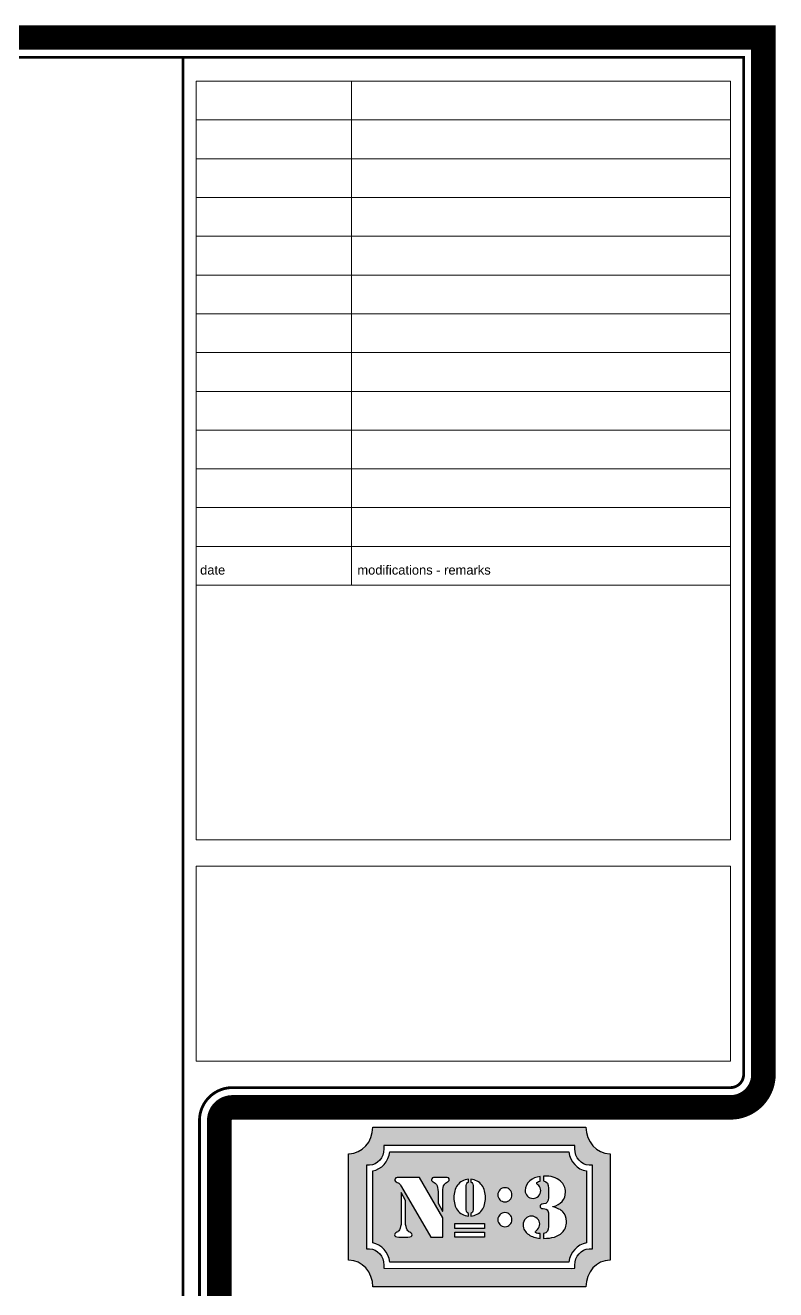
# Model space of a CAD drawing. Header units: millimetres. Extents: x 54215 to 67697, y 23496 to 56611.
# Drawn here: x 58236.3 to 58464.6, y 29639.8 to 30024.7 of the extents above; entities that cross this region are included whole.
import ezdxf

# ---------------------------------------------------------------- set-up
doc = ezdxf.new("R2010")
doc.units = ezdxf.units.MM
doc.layers.add('no3_lejand', color=255, linetype='Continuous', lineweight=13)
doc.styles.add('AT-ARIAL', font='arial.ttf')

msp = doc.modelspace()

# ---------------------------------------------------------------- hatches: boundary and pattern name
at = {"true_color": 0xe74a37}
h = msp.add_hatch(color=13, dxfattribs=at)
h.dxf.hatch_style = 1
edge = h.paths.add_edge_path()
edge.add_spline(control_points=[(58414.091, 29681.224), (58410.089, 29681.237), (58406.846, 29684.86), (58406.846, 29689.327), (58406.845, 29689.326), (58406.844, 29689.326), (58406.843, 29689.326), (58406.843, 29689.326), (58406.843, 29689.327), (58406.843, 29689.327), (58406.843, 29689.327), (58341.988, 29689.327), (58341.988, 29689.327), (58341.988, 29689.327), (58341.988, 29689.28), (58341.988, 29689.28), (58341.965, 29684.834), (58338.734, 29681.237), (58334.745, 29681.224), (58334.745, 29681.224), (58334.634, 29681.224), (58334.634, 29681.224), (58334.634, 29681.224), (58334.634, 29648.814), (58334.634, 29648.814), (58334.634, 29648.814), (58334.724, 29648.814), (58334.724, 29648.814), (58334.724, 29648.814), (58334.724, 29648.814), (58334.724, 29648.814), (58338.737, 29648.814), (58341.989, 29645.184), (58341.989, 29640.708), (58341.989, 29640.708), (58341.991, 29640.708), (58341.991, 29640.708), (58341.991, 29640.708), (58341.991, 29640.695), (58341.991, 29640.695), (58341.991, 29640.695), (58406.845, 29640.695), (58406.845, 29640.695), (58406.845, 29640.695), (58406.845, 29640.708), (58406.845, 29640.708), (58406.845, 29640.708), (58406.848, 29640.708), (58406.848, 29640.708), (58406.848, 29645.184), (58410.1, 29648.814), (58414.113, 29648.814), (58414.113, 29648.814), (58414.113, 29648.814), (58414.113, 29648.814), (58414.113, 29648.814), (58414.197, 29648.814), (58414.197, 29648.814), (58414.197, 29648.814), (58414.197, 29681.224), (58414.197, 29681.224), (58414.197, 29681.224), (58414.091, 29681.224), (58414.091, 29681.224)], knot_values=[0, 0, 0, 0, 1, 1, 1, 2, 2, 2, 3, 3, 3, 4, 4, 4, 5, 5, 5, 6, 6, 6, 7, 7, 7, 8, 8, 8, 9, 9, 9, 10, 10, 10, 11, 11, 11, 12, 12, 12, 13, 13, 13, 14, 14, 14, 15, 15, 15, 16, 16, 16, 17, 17, 17, 18, 18, 18, 19, 19, 19, 20, 20, 20, 21, 21, 21, 21], degree=3, periodic=0)
edge = h.paths.add_edge_path(flags=16)
edge.add_spline(control_points=[(58408.822, 29652.255), (58408.822, 29652.255), (58407.825, 29652.255), (58407.825, 29652.255), (58405.418, 29652.255), (58403.46, 29650.02), (58403.46, 29647.275), (58403.46, 29647.275), (58403.458, 29646.339), (58403.458, 29646.339), (58403.458, 29646.339), (58402.522, 29646.329), (58402.522, 29646.329), (58402.522, 29646.329), (58345.376, 29646.34), (58345.376, 29646.34), (58345.376, 29646.34), (58345.376, 29647.275), (58345.376, 29647.275), (58345.376, 29650.021), (58343.417, 29652.255), (58341.009, 29652.255), (58341.009, 29652.255), (58340.074, 29652.255), (58340.074, 29652.255), (58340.074, 29652.255), (58340.074, 29677.772), (58340.074, 29677.772), (58340.074, 29677.772), (58341.023, 29677.779), (58341.023, 29677.779), (58343.408, 29677.786), (58345.361, 29680.006), (58345.375, 29682.727), (58345.375, 29682.727), (58345.375, 29683.692), (58345.375, 29683.692), (58345.375, 29683.692), (58387.949, 29683.692), (58387.949, 29683.692), (58396.209, 29683.692), (58403.46, 29683.695), (58403.46, 29683.695), (58403.46, 29683.695), (58403.46, 29682.757), (58403.46, 29682.757), (58403.46, 29682.757), (58403.458, 29682.757), (58403.458, 29682.757), (58403.458, 29680.019), (58405.412, 29677.786), (58407.812, 29677.779), (58407.812, 29677.779), (58408.822, 29677.779), (58408.822, 29677.779), (58408.822, 29677.779), (58408.822, 29652.255), (58408.822, 29652.255)], knot_values=[0, 0, 0, 0, 1, 1, 1, 2, 2, 2, 3, 3, 3, 4, 4, 4, 5, 5, 5, 6, 6, 6, 7, 7, 7, 8, 8, 8, 9, 9, 9, 10, 10, 10, 11, 11, 11, 12, 12, 12, 13, 13, 13, 14, 14, 14, 15, 15, 15, 16, 16, 16, 17, 17, 17, 18, 18, 18, 19, 19, 19, 19], degree=3, periodic=0)
h = msp.add_hatch(color=13, dxfattribs=at)
h.dxf.hatch_style = 1
edge = h.paths.add_edge_path()
edge.add_spline(control_points=[(58406.952, 29665.017), (58406.952, 29670.496), (58406.952, 29675.976), (58406.952, 29675.976), (58404.204, 29676.402), (58402.024, 29678.804), (58401.646, 29681.822)], knot_values=[8, 8, 8, 8, 8.5, 8.5, 8.5, 9.5, 9.5, 9.5, 9.5], degree=3, periodic=0)
edge.add_spline(control_points=[(58401.646, 29681.822), (58401.646, 29681.822), (58347.187, 29681.822), (58347.187, 29681.822), (58346.81, 29678.832), (58344.664, 29676.447), (58341.96, 29675.988)], knot_values=[6, 6, 6, 6, 7, 7, 7, 8, 8, 8, 8], degree=3, periodic=0)
edge.add_spline(control_points=[(58341.96, 29675.988), (58341.96, 29675.988), (58341.945, 29654.048), (58341.945, 29654.048), (58344.664, 29653.597), (58346.814, 29651.209), (58347.188, 29648.21)], knot_values=[4, 4, 4, 4, 5, 5, 5, 6, 6, 6, 6], degree=3, periodic=0)
edge.add_spline(control_points=[(58347.188, 29648.21), (58347.188, 29648.21), (58401.588, 29648.2), (58401.588, 29648.2), (58401.588, 29648.2), (58401.588, 29648.2), (58401.588, 29648.2)], knot_values=[2.99999, 2.99999, 2.99999, 2.99999, 3.99999, 3.99999, 3.99999, 4, 4, 4, 4], degree=3, periodic=0)
edge.add_spline(control_points=[(58401.588, 29648.2), (58401.588, 29648.2), (58401.588, 29648.21), (58401.588, 29648.21), (58401.588, 29648.21), (58401.588, 29648.21), (58401.588, 29648.21)], knot_values=[1.99999, 1.99999, 1.99999, 1.99999, 2.99998, 2.99998, 2.99998, 2.99999, 2.99999, 2.99999, 2.99999], degree=3, periodic=0)
edge.add_spline(control_points=[(58401.588, 29648.21), (58401.588, 29648.21), (58401.647, 29648.21), (58401.647, 29648.21)], knot_values=[1.00001, 1.00001, 1.00001, 1.00001, 1.99999, 1.99999, 1.99999, 1.99999], degree=3, periodic=0)
edge.add_spline(control_points=[(58401.647, 29648.21), (58402.025, 29651.232), (58404.204, 29653.633), (58406.952, 29654.058)], knot_values=[0, 0, 0, 0, 1, 1, 1, 1], degree=3, periodic=0)
edge.add_spline(control_points=[(58406.952, 29654.058), (58406.952, 29654.058), (58406.952, 29659.537), (58406.952, 29665.017)], knot_values=[9.5, 9.5, 9.5, 9.5, 10, 10, 10, 10], degree=3, periodic=0)
edge = h.paths.add_edge_path(flags=16)
edge.add_spline(control_points=[(58380.653, 29670.225), (58381.064, 29670.651), (58381.574, 29670.862), (58382.183, 29670.862), (58382.793, 29670.862), (58383.302, 29670.651), (58383.714, 29670.225)], knot_values=[5, 5, 5, 5, 6, 6, 6, 7, 7, 7, 7], degree=3, periodic=0)
edge.add_spline(control_points=[(58383.714, 29670.225), (58384.125, 29669.802), (58384.331, 29669.299), (58384.331, 29668.714)], knot_values=[7, 7, 7, 7, 8, 8, 8, 8], degree=3, periodic=0)
edge.add_spline(control_points=[(58384.331, 29668.714), (58384.331, 29668.131), (58384.125, 29667.628), (58383.714, 29667.204)], knot_values=[0, 0, 0, 0, 1, 1, 1, 1], degree=3, periodic=0)
edge.add_spline(control_points=[(58383.714, 29667.204), (58383.302, 29666.78), (58382.793, 29666.568), (58382.183, 29666.568), (58381.574, 29666.568), (58381.064, 29666.78), (58380.653, 29667.204), (58380.242, 29667.628), (58380.035, 29668.131), (58380.035, 29668.714)], knot_values=[1, 1, 1, 1, 2, 2, 2, 3, 3, 3, 4, 4, 4, 4], degree=3, periodic=0)
edge.add_spline(control_points=[(58380.035, 29668.714), (58380.035, 29669.299), (58380.242, 29669.802), (58380.653, 29670.225)], knot_values=[4, 4, 4, 4, 5, 5, 5, 5], degree=3, periodic=0)
edge = h.paths.add_edge_path(flags=16)
edge.add_spline(control_points=[(58371.778, 29673.425), (58373.237, 29673.292), (58374.365, 29672.681), (58375.161, 29671.596)], knot_values=[5, 5, 5, 5, 6, 6, 6, 6], degree=3, periodic=0)
edge.add_spline(control_points=[(58375.161, 29671.596), (58375.892, 29670.599), (58376.257, 29669.341), (58376.257, 29667.824)], knot_values=[6, 6, 6, 6, 7, 7, 7, 7], degree=3, periodic=0)
edge.add_spline(control_points=[(58376.257, 29667.824), (58376.257, 29666.307), (58375.892, 29665.048), (58375.161, 29664.05)], knot_values=[7, 7, 7, 7, 8, 8, 8, 8], degree=3, periodic=0)
edge.add_spline(control_points=[(58375.161, 29664.05), (58374.365, 29662.965), (58373.237, 29662.356), (58371.778, 29662.221)], knot_values=[8, 8, 8, 8, 9, 9, 9, 9], degree=3, periodic=0)
edge.add_spline(control_points=[(58371.778, 29662.221), (58371.778, 29662.221), (58371.778, 29663.057), (58371.778, 29663.057)], knot_values=[0, 0, 0, 0, 1, 1, 1, 1], degree=3, periodic=0)
edge.add_spline(control_points=[(58371.778, 29663.057), (58372.268, 29663.23), (58372.512, 29663.574), (58372.512, 29664.093), (58372.512, 29664.093), (58372.512, 29671.553), (58372.512, 29671.553)], knot_values=[1, 1, 1, 1, 2, 2, 2, 3, 3, 3, 3], degree=3, periodic=0)
edge.add_spline(control_points=[(58372.512, 29671.553), (58372.512, 29672.072), (58372.268, 29672.418), (58371.778, 29672.591), (58371.778, 29672.591), (58371.778, 29673.425), (58371.778, 29673.425)], knot_values=[3, 3, 3, 3, 4, 4, 4, 5, 5, 5, 5], degree=3, periodic=0)
edge = h.paths.add_edge_path(flags=16)
edge.add_spline(control_points=[(58371.13, 29673.425), (58371.13, 29673.425), (58371.13, 29672.591), (58371.13, 29672.591)], knot_values=[0, 0, 0, 0, 1, 1, 1, 1], degree=3, periodic=0)
edge.add_spline(control_points=[(58371.13, 29672.591), (58370.64, 29672.418), (58370.395, 29672.072), (58370.395, 29671.553), (58370.395, 29671.553), (58370.395, 29664.093), (58370.395, 29664.093)], knot_values=[1, 1, 1, 1, 2, 2, 2, 3, 3, 3, 3], degree=3, periodic=0)
edge.add_spline(control_points=[(58370.395, 29664.093), (58370.395, 29663.574), (58370.64, 29663.23), (58371.13, 29663.057), (58371.13, 29663.057), (58371.13, 29662.221), (58371.13, 29662.221)], knot_values=[3, 3, 3, 3, 4, 4, 4, 5, 5, 5, 5], degree=3, periodic=0)
edge.add_spline(control_points=[(58371.13, 29662.221), (58369.669, 29662.356), (58368.542, 29662.965), (58367.745, 29664.05)], knot_values=[5, 5, 5, 5, 6, 6, 6, 6], degree=3, periodic=0)
edge.add_spline(control_points=[(58367.745, 29664.05), (58367.015, 29665.048), (58366.65, 29666.307), (58366.65, 29667.824)], knot_values=[6, 6, 6, 6, 7, 7, 7, 7], degree=3, periodic=0)
edge.add_spline(control_points=[(58366.65, 29667.824), (58366.65, 29669.341), (58367.015, 29670.599), (58367.745, 29671.596)], knot_values=[7, 7, 7, 7, 8, 8, 8, 8], degree=3, periodic=0)
edge.add_spline(control_points=[(58367.745, 29671.596), (58368.542, 29672.681), (58369.669, 29673.292), (58371.13, 29673.425)], knot_values=[8, 8, 8, 8, 9, 9, 9, 9], degree=3, periodic=0)
edge = h.paths.add_edge_path(flags=16)
edge.add_spline(control_points=[(58388.338, 29670.037), (58388.338, 29671.206), (58388.818, 29672.186), (58389.774, 29672.981)], knot_values=[8, 8, 8, 8, 9, 9, 9, 9], degree=3, periodic=0)
edge.add_spline(control_points=[(58389.774, 29672.981), (58390.618, 29673.679), (58391.647, 29674.126), (58392.864, 29674.319)], knot_values=[9, 9, 9, 9, 10, 10, 10, 10], degree=3, periodic=0)
edge.add_spline(control_points=[(58392.864, 29674.319), (58392.864, 29674.319), (58392.864, 29672.884), (58392.864, 29672.884)], knot_values=[0, 0, 0, 0, 1, 1, 1, 1], degree=3, periodic=0)
edge.add_spline(control_points=[(58392.864, 29672.884), (58392.183, 29672.753), (58391.843, 29672.519), (58391.843, 29672.178)], knot_values=[1, 1, 1, 1, 2, 2, 2, 2], degree=3, periodic=0)
edge.add_spline(control_points=[(58391.843, 29672.178), (58391.843, 29672.098), (58392.045, 29671.87), (58392.451, 29671.497)], knot_values=[2, 2, 2, 2, 3, 3, 3, 3], degree=3, periodic=0)
edge.add_spline(control_points=[(58392.451, 29671.497), (58392.873, 29671.124), (58393.084, 29670.621), (58393.084, 29669.988)], knot_values=[3, 3, 3, 3, 4, 4, 4, 4], degree=3, periodic=0)
edge.add_spline(control_points=[(58393.084, 29669.988), (58393.084, 29669.355), (58392.848, 29668.796), (58392.378, 29668.309)], knot_values=[4, 4, 4, 4, 5, 5, 5, 5], degree=3, periodic=0)
edge.add_spline(control_points=[(58392.378, 29668.309), (58391.925, 29667.839), (58391.381, 29667.603), (58390.747, 29667.603)], knot_values=[5, 5, 5, 5, 6, 6, 6, 6], degree=3, periodic=0)
edge.add_spline(control_points=[(58390.747, 29667.603), (58390.049, 29667.603), (58389.474, 29667.831), (58389.021, 29668.284)], knot_values=[6, 6, 6, 6, 7, 7, 7, 7], degree=3, periodic=0)
edge.add_spline(control_points=[(58389.021, 29668.284), (58388.566, 29668.755), (58388.338, 29669.339), (58388.338, 29670.037)], knot_values=[7, 7, 7, 7, 8, 8, 8, 8], degree=3, periodic=0)
edge = h.paths.add_edge_path(flags=16)
edge.add_spline(control_points=[(58380.653, 29662.657), (58381.064, 29663.082), (58381.574, 29663.293), (58382.183, 29663.293), (58382.793, 29663.293), (58383.302, 29663.082), (58383.714, 29662.657)], knot_values=[5, 5, 5, 5, 6, 6, 6, 7, 7, 7, 7], degree=3, periodic=0)
edge.add_spline(control_points=[(58383.714, 29662.657), (58384.125, 29662.234), (58384.331, 29661.73), (58384.331, 29661.147)], knot_values=[7, 7, 7, 7, 8, 8, 8, 8], degree=3, periodic=0)
edge.add_spline(control_points=[(58384.331, 29661.147), (58384.331, 29660.564), (58384.125, 29660.06), (58383.714, 29659.636)], knot_values=[0, 0, 0, 0, 1, 1, 1, 1], degree=3, periodic=0)
edge.add_spline(control_points=[(58383.714, 29659.636), (58383.302, 29659.213), (58382.793, 29659.001), (58382.183, 29659.001), (58381.574, 29659.001), (58381.064, 29659.213), (58380.653, 29659.636)], knot_values=[1, 1, 1, 1, 2, 2, 2, 3, 3, 3, 3], degree=3, periodic=0)
edge.add_spline(control_points=[(58380.653, 29659.636), (58380.242, 29660.06), (58380.035, 29660.564), (58380.035, 29661.147)], knot_values=[3, 3, 3, 3, 4, 4, 4, 4], degree=3, periodic=0)
edge.add_spline(control_points=[(58380.035, 29661.147), (58380.035, 29661.73), (58380.242, 29662.234), (58380.653, 29662.657)], knot_values=[4, 4, 4, 4, 5, 5, 5, 5], degree=3, periodic=0)
edge = h.paths.add_edge_path(flags=16)
edge.add_spline(control_points=[(58393.96, 29674.393), (58396.15, 29674.49), (58397.869, 29673.972), (58399.118, 29672.836)], knot_values=[16, 16, 16, 16, 17, 17, 17, 17], degree=3, periodic=0)
edge.add_spline(control_points=[(58399.118, 29672.836), (58400.124, 29671.91), (58400.627, 29670.823), (58400.627, 29669.574)], knot_values=[17, 17, 17, 17, 18, 18, 18, 18], degree=3, periodic=0)
edge.add_spline(control_points=[(58400.627, 29669.574), (58400.627, 29668.423), (58400.272, 29667.45), (58399.557, 29666.654)], knot_values=[18, 18, 18, 18, 19, 19, 19, 19], degree=3, periodic=0)
edge.add_spline(control_points=[(58399.557, 29666.654), (58398.89, 29665.924), (58397.975, 29665.413), (58396.807, 29665.121)], knot_values=[19, 19, 19, 19, 20, 20, 20, 20], degree=3, periodic=0)
edge.add_spline(control_points=[(58396.807, 29665.121), (58396.807, 29665.121), (58396.807, 29665.073), (58396.807, 29665.073)], knot_values=[0.00001, 0.00001, 0.00001, 0.00001, 1, 1, 1, 1], degree=3, periodic=0)
edge.add_spline(control_points=[(58396.807, 29665.073), (58398.201, 29664.683), (58399.215, 29664.165), (58399.848, 29663.516)], knot_values=[1, 1, 1, 1, 2, 2, 2, 2], degree=3, periodic=0)
edge.add_spline(control_points=[(58399.848, 29663.516), (58400.562, 29662.801), (58400.92, 29661.836), (58400.92, 29660.619)], knot_values=[2, 2, 2, 2, 3, 3, 3, 3], degree=3, periodic=0)
edge.add_spline(control_points=[(58400.92, 29660.619), (58400.92, 29659.225), (58400.457, 29658.072), (58399.532, 29657.165)], knot_values=[3, 3, 3, 3, 4, 4, 4, 4], degree=3, periodic=0)
edge.add_spline(control_points=[(58399.532, 29657.165), (58398.316, 29655.98), (58396.457, 29655.412), (58393.96, 29655.462), (58393.96, 29655.462), (58393.96, 29656.897), (58393.96, 29656.897)], knot_values=[4, 4, 4, 4, 5, 5, 5, 6, 6, 6, 6], degree=3, periodic=0)
edge.add_spline(control_points=[(58393.96, 29656.897), (58394.966, 29657.141), (58395.469, 29657.872), (58395.469, 29659.086), (58395.469, 29659.086), (58395.469, 29662.348), (58395.469, 29662.348)], knot_values=[6, 6, 6, 6, 7, 7, 7, 8, 8, 8, 8], degree=3, periodic=0)
edge.add_spline(control_points=[(58395.469, 29662.348), (58395.469, 29663.012), (58395.379, 29663.507), (58395.2, 29663.831)], knot_values=[8, 8, 8, 8, 9, 9, 9, 9], degree=3, periodic=0)
edge.add_spline(control_points=[(58395.2, 29663.831), (58394.974, 29664.254), (58394.528, 29664.48), (58393.864, 29664.514)], knot_values=[9, 9, 9, 9, 10, 10, 10, 10], degree=3, periodic=0)
edge.add_spline(control_points=[(58393.864, 29664.514), (58393.213, 29664.546), (58392.889, 29664.772), (58392.889, 29665.194)], knot_values=[10, 10, 10, 10, 11, 11, 11, 11], degree=3, periodic=0)
edge.add_spline(control_points=[(58392.889, 29665.194), (58392.889, 29665.616), (58393.222, 29665.86), (58393.887, 29665.924)], knot_values=[11, 11, 11, 11, 12, 12, 12, 12], degree=3, periodic=0)
edge.add_spline(control_points=[(58393.887, 29665.924), (58394.941, 29666.022), (58395.469, 29666.679), (58395.469, 29667.895), (58395.469, 29667.895), (58395.469, 29670.719), (58395.469, 29670.719)], knot_values=[12, 12, 12, 12, 13, 13, 13, 14, 14, 14, 14], degree=3, periodic=0)
edge.add_spline(control_points=[(58395.469, 29670.719), (58395.469, 29671.984), (58394.966, 29672.73), (58393.96, 29672.956), (58393.96, 29672.956), (58393.96, 29674.393), (58393.96, 29674.393)], knot_values=[14, 14, 14, 14, 15, 15, 15, 16, 16, 16, 16], degree=3, periodic=0)
edge = h.paths.add_edge_path(flags=16)
edge.add_spline(control_points=[(58365.241, 29673.297), (58365.241, 29673.038), (58365.07, 29672.811), (58364.729, 29672.616)], knot_values=[7, 7, 7, 7, 8, 8, 8, 8], degree=3, periodic=0)
edge.add_spline(control_points=[(58364.729, 29672.616), (58364.259, 29672.372), (58363.934, 29672.122), (58363.755, 29671.862)], knot_values=[8, 8, 8, 8, 9, 9, 9, 9], degree=3, periodic=0)
edge.add_spline(control_points=[(58363.755, 29671.862), (58363.415, 29671.375), (58363.244, 29670.63), (58363.244, 29669.623), (58363.244, 29669.623), (58363.244, 29668.791), (58363.244, 29667.751)], knot_values=[9, 9, 9, 9, 10, 10, 10, 10.3750225, 10.3750225, 10.3750225, 10.3750225], degree=3, periodic=0)
edge.add_spline(control_points=[(58363.244, 29667.751), (58363.244, 29666.712), (58363.244, 29665.465), (58363.244, 29664.633)], knot_values=[10.3750225, 10.3750225, 10.3750225, 10.3750225, 10.750015, 10.750015, 10.750015, 10.750015], degree=3, periodic=0)
edge.add_spline(control_points=[(58363.244, 29664.633), (58363.244, 29664.425), (58363.244, 29664.243), (58363.244, 29664.097)], knot_values=[10.750015, 10.750015, 10.750015, 10.750015, 10.8437631, 10.8437631, 10.8437631, 10.8437631], degree=3, periodic=0)
edge.add_spline(control_points=[(58363.244, 29664.097), (58363.244, 29663.951), (58363.244, 29663.841), (58363.244, 29663.776)], knot_values=[10.8437631, 10.8437631, 10.8437631, 10.8437631, 10.9375113, 10.9375113, 10.9375113, 10.9375113], degree=3, periodic=0)
edge.add_spline(control_points=[(58363.244, 29663.776), (58363.244, 29663.759), (58363.244, 29663.746), (58363.244, 29663.736)], knot_values=[10.9375113, 10.9375113, 10.9375113, 10.9375113, 10.9609483, 10.9609483, 10.9609483, 10.9609483], degree=3, periodic=0)
edge.add_spline(control_points=[(58363.244, 29663.736), (58363.244, 29663.725), (58363.244, 29663.718), (58363.244, 29663.714)], knot_values=[10.9609483, 10.9609483, 10.9609483, 10.9609483, 10.9843853, 10.9843853, 10.9843853, 10.9843853], degree=3, periodic=0)
edge.add_spline(control_points=[(58363.244, 29663.714), (58363.244, 29663.713), (58363.244, 29663.712), (58363.244, 29663.711)], knot_values=[10.9843853, 10.9843853, 10.9843853, 10.9843853, 10.9902446, 10.9902446, 10.9902446, 10.9902446], degree=3, periodic=0)
edge.add_spline(control_points=[(58363.244, 29663.711), (58363.244, 29663.71), (58363.244, 29663.71), (58363.244, 29663.71)], knot_values=[10.9902446, 10.9902446, 10.9902446, 10.9902446, 10.9961038, 10.9961038, 10.9961038, 10.9961038], degree=3, periodic=0)
edge.add_spline(control_points=[(58363.244, 29663.71), (58363.244, 29663.709), (58363.244, 29663.709), (58363.244, 29663.709)], knot_values=[10.9961038, 10.9961038, 10.9961038, 10.9961038, 10.9975686, 10.9975686, 10.9975686, 10.9975686], degree=3, periodic=0)
edge.add_spline(control_points=[(58363.244, 29663.709), (58363.244, 29663.709), (58363.244, 29663.709), (58363.244, 29663.709)], knot_values=[10.9975686, 10.9975686, 10.9975686, 10.9975686, 10.9990335, 10.9990335, 10.9990335, 10.9990335], degree=3, periodic=0)
edge.add_spline(control_points=[(58363.244, 29663.709), (58363.244, 29663.709), (58363.244, 29663.709), (58363.244, 29663.709)], knot_values=[10.9990335, 10.9990335, 10.9990335, 10.9990335, 10.9993997, 10.9993997, 10.9993997, 10.9993997], degree=3, periodic=0)
edge.add_spline(control_points=[(58363.244, 29663.709), (58363.244, 29663.709), (58363.244, 29663.709), (58363.244, 29663.709)], knot_values=[10.9993997, 10.9993997, 10.9993997, 10.9993997, 10.9997659, 10.9997659, 10.9997659, 10.9997659], degree=3, periodic=0)
edge.add_spline(control_points=[(58363.244, 29663.709), (58363.244, 29663.709), (58363.244, 29663.709), (58363.244, 29663.709), (58363.244, 29663.709), (58363.244, 29663.709), (58363.244, 29663.709)], knot_values=[10.9997659, 10.9997659, 10.9997659, 10.9997659, 11, 11, 11, 11.0048927, 11.0048927, 11.0048927, 11.0048927], degree=3, periodic=0)
edge.add_spline(control_points=[(58363.181, 29663.737), (58363.166, 29663.764), (58363.141, 29663.81), (58363.107, 29663.871)], knot_values=[12.0624887, 12.0624887, 12.0624887, 12.0624887, 12.1562369, 12.1562369, 12.1562369, 12.1562369], degree=3, periodic=0)
edge.add_spline(control_points=[(58363.107, 29663.871), (58363.073, 29663.931), (58363.032, 29664.007), (58362.984, 29664.093)], knot_values=[12.1562369, 12.1562369, 12.1562369, 12.1562369, 12.249985, 12.249985, 12.249985, 12.249985], degree=3, periodic=0)
edge.add_spline(control_points=[(58362.984, 29664.093), (58362.792, 29664.439), (58362.504, 29664.958), (58362.265, 29665.39)], knot_values=[12.249985, 12.249985, 12.249985, 12.249985, 12.6249775, 12.6249775, 12.6249775, 12.6249775], degree=3, periodic=0)
edge.add_spline(control_points=[(58362.265, 29665.39), (58362.025, 29665.822), (58361.833, 29666.168), (58361.833, 29666.168), (58361.833, 29666.168), (58361.833, 29669.623), (58361.833, 29669.623)], knot_values=[12.6249775, 12.6249775, 12.6249775, 12.6249775, 13, 13, 13, 14, 14, 14, 14], degree=3, periodic=0)
edge.add_spline(control_points=[(58361.833, 29669.623), (58361.833, 29670.63), (58361.663, 29671.375), (58361.322, 29671.862)], knot_values=[1, 1, 1, 1, 2, 2, 2, 2], degree=3, periodic=0)
edge.add_spline(control_points=[(58361.322, 29671.862), (58361.144, 29672.122), (58360.82, 29672.372), (58360.35, 29672.616)], knot_values=[2, 2, 2, 2, 3, 3, 3, 3], degree=3, periodic=0)
edge.add_spline(control_points=[(58360.35, 29672.616), (58360.008, 29672.811), (58359.838, 29673.038), (58359.838, 29673.297)], knot_values=[3, 3, 3, 3, 4, 4, 4, 4], degree=3, periodic=0)
edge.add_spline(control_points=[(58359.838, 29673.297), (58359.838, 29673.784), (58360.188, 29674.028), (58360.884, 29674.028), (58360.884, 29674.028), (58364.194, 29674.028), (58364.194, 29674.028)], knot_values=[4, 4, 4, 4, 5, 5, 5, 6, 6, 6, 6], degree=3, periodic=0)
edge.add_spline(control_points=[(58364.194, 29674.028), (58364.892, 29674.028), (58365.241, 29673.784), (58365.241, 29673.297)], knot_values=[6, 6, 6, 6, 7, 7, 7, 7], degree=3, periodic=0)
h.paths.add_polyline_path([(58375.956, 29659.946), (58375.956, 29658.466), (58366.95, 29658.466), (58366.95, 29659.946)], flags=16)
edge = h.paths.add_edge_path(flags=16)
edge.add_spline(control_points=[(58388.46, 29661.448), (58388.947, 29661.966), (58389.571, 29662.225), (58390.334, 29662.225)], knot_values=[4, 4, 4, 4, 5, 5, 5, 5], degree=3, periodic=0)
edge.add_spline(control_points=[(58390.334, 29662.225), (58390.95, 29662.225), (58391.509, 29661.982), (58392.013, 29661.497)], knot_values=[5, 5, 5, 5, 6, 6, 6, 6], degree=3, periodic=0)
edge.add_spline(control_points=[(58392.013, 29661.497), (58392.533, 29661.025), (58392.791, 29660.481), (58392.791, 29659.866)], knot_values=[6, 6, 6, 6, 7, 7, 7, 7], degree=3, periodic=0)
edge.add_spline(control_points=[(58392.791, 29659.866), (58392.791, 29659.201), (58392.564, 29658.633), (58392.111, 29658.161)], knot_values=[7, 7, 7, 7, 8, 8, 8, 8], degree=3, periodic=0)
edge.add_spline(control_points=[(58392.111, 29658.161), (58391.655, 29657.691), (58391.429, 29657.44), (58391.429, 29657.408)], knot_values=[8, 8, 8, 8, 9, 9, 9, 9], degree=3, periodic=0)
edge.add_spline(control_points=[(58391.429, 29657.408), (58391.429, 29657.132), (58391.907, 29656.961), (58392.864, 29656.897)], knot_values=[9, 9, 9, 9, 10, 10, 10, 10], degree=3, periodic=0)
edge.add_spline(control_points=[(58392.864, 29656.897), (58392.864, 29656.897), (58392.864, 29655.462), (58392.864, 29655.462)], knot_values=[0, 0, 0, 0, 1, 1, 1, 1], degree=3, periodic=0)
edge.add_spline(control_points=[(58392.864, 29655.462), (58391.535, 29655.576), (58390.39, 29655.947), (58389.434, 29656.58)], knot_values=[1, 1, 1, 1, 2, 2, 2, 2], degree=3, periodic=0)
edge.add_spline(control_points=[(58389.434, 29656.58), (58388.298, 29657.343), (58387.73, 29658.34), (58387.73, 29659.574)], knot_values=[2, 2, 2, 2, 3, 3, 3, 3], degree=3, periodic=0)
edge.add_spline(control_points=[(58387.73, 29659.574), (58387.73, 29660.321), (58387.974, 29660.944), (58388.46, 29661.448)], knot_values=[3, 3, 3, 3, 4, 4, 4, 4], degree=3, periodic=0)
h.paths.add_polyline_path([(58375.956, 29657.307), (58375.956, 29655.826), (58366.95, 29655.826), (58366.95, 29657.307)], flags=16)
edge = h.paths.add_edge_path(flags=16)
edge.add_spline(control_points=[(58359.704, 29667.871), (58361.474, 29664.793), (58363.244, 29661.714), (58363.244, 29661.714), (58363.244, 29661.714), (58363.244, 29660.242), (58363.244, 29658.77)], knot_values=[0.5, 0.5, 0.5, 0.5, 1, 1, 1, 1.5, 1.5, 1.5, 1.5], degree=3, periodic=0)
edge.add_spline(control_points=[(58363.244, 29658.77), (58363.244, 29657.298), (58363.244, 29655.826), (58363.244, 29655.826), (58363.244, 29655.826), (58362.338, 29655.826), (58361.432, 29655.826)], knot_values=[1.5, 1.5, 1.5, 1.5, 2, 2, 2, 2.5, 2.5, 2.5, 2.5], degree=3, periodic=0)
edge.add_spline(control_points=[(58361.432, 29655.826), (58360.526, 29655.826), (58359.62, 29655.826), (58359.62, 29655.826), (58359.62, 29655.826), (58350.713, 29671.18), (58350.713, 29671.18)], knot_values=[2.5, 2.5, 2.5, 2.5, 3, 3, 3, 4, 4, 4, 4], degree=3, periodic=0)
edge.add_spline(control_points=[(58350.713, 29671.18), (58350.454, 29671.635), (58350.283, 29671.903), (58350.202, 29671.984)], knot_values=[4, 4, 4, 4, 5, 5, 5, 5], degree=3, periodic=0)
edge.add_spline(control_points=[(58350.202, 29671.984), (58350.024, 29672.21), (58349.755, 29672.38), (58349.399, 29672.494)], knot_values=[5, 5, 5, 5, 6, 6, 6, 6], degree=3, periodic=0)
edge.add_spline(control_points=[(58349.399, 29672.494), (58348.912, 29672.656), (58348.668, 29672.916), (58348.668, 29673.274)], knot_values=[6, 6, 6, 6, 7, 7, 7, 7], degree=3, periodic=0)
edge.add_spline(control_points=[(58348.668, 29673.274), (58348.668, 29673.776), (58349.083, 29674.028), (58349.911, 29674.028), (58349.911, 29674.028), (58351.474, 29674.028), (58353.037, 29674.028)], knot_values=[7, 7, 7, 7, 8, 8, 8, 8.5, 8.5, 8.5, 8.5], degree=3, periodic=0)
edge.add_spline(control_points=[(58353.037, 29674.028), (58354.601, 29674.028), (58356.164, 29674.028), (58356.164, 29674.028), (58356.164, 29674.028), (58357.934, 29670.949), (58359.704, 29667.871)], knot_values=[8.5, 8.5, 8.5, 8.5, 9, 9, 9, 9.5, 9.5, 9.5, 9.5], degree=3, periodic=0)
edge = h.paths.add_edge_path(flags=16)
edge.add_spline(control_points=[(58351.297, 29668.237), (58351.637, 29667.628), (58351.978, 29667.02), (58351.978, 29667.02), (58351.978, 29667.02), (58351.978, 29659.671), (58351.978, 29659.671)], knot_values=[2.5, 2.5, 2.5, 2.5, 3, 3, 3, 4, 4, 4, 4], degree=3, periodic=0)
edge.add_spline(control_points=[(58351.978, 29659.671), (58352.092, 29658.794), (58352.319, 29658.153), (58352.659, 29657.749)], knot_values=[4, 4, 4, 4, 5, 5, 5, 5], degree=3, periodic=0)
edge.add_spline(control_points=[(58352.659, 29657.749), (58352.806, 29657.555), (58353.089, 29657.352), (58353.511, 29657.141)], knot_values=[5, 5, 5, 5, 6, 6, 6, 6], degree=3, periodic=0)
edge.add_spline(control_points=[(58353.511, 29657.141), (58353.788, 29656.995), (58353.925, 29656.79), (58353.925, 29656.533)], knot_values=[6, 6, 6, 6, 7, 7, 7, 7], degree=3, periodic=0)
edge.add_spline(control_points=[(58353.925, 29656.533), (58353.925, 29656.062), (58353.504, 29655.826), (58352.659, 29655.826), (58352.659, 29655.826), (58349.885, 29655.826), (58349.885, 29655.826)], knot_values=[7, 7, 7, 7, 8, 8, 8, 9, 9, 9, 9], degree=3, periodic=0)
edge.add_spline(control_points=[(58349.885, 29655.826), (58349.042, 29655.826), (58348.62, 29656.062), (58348.62, 29656.533)], knot_values=[9, 9, 9, 9, 10, 10, 10, 10], degree=3, periodic=0)
edge.add_spline(control_points=[(58348.62, 29656.533), (58348.62, 29656.79), (58348.759, 29656.995), (58349.034, 29657.141)], knot_values=[10, 10, 10, 10, 11, 11, 11, 11], degree=3, periodic=0)
edge.add_spline(control_points=[(58349.034, 29657.141), (58349.456, 29657.352), (58349.739, 29657.555), (58349.885, 29657.749)], knot_values=[11, 11, 11, 11, 12, 12, 12, 12], degree=3, periodic=0)
edge.add_spline(control_points=[(58349.885, 29657.749), (58350.227, 29658.153), (58350.454, 29658.794), (58350.567, 29659.671)], knot_values=[12, 12, 12, 12, 13, 13, 13, 13], degree=3, periodic=0)
edge.add_spline(control_points=[(58350.567, 29659.671), (58350.567, 29659.671), (58350.567, 29662.116), (58350.567, 29664.562)], knot_values=[0, 0, 0, 0, 0.5, 0.5, 0.5, 0.5], degree=3, periodic=0)
edge.add_spline(control_points=[(58350.567, 29664.562), (58350.567, 29667.007), (58350.567, 29669.453), (58350.567, 29669.453)], knot_values=[0.5, 0.5, 0.5, 0.5, 1, 1, 1, 1], degree=3, periodic=0)
edge.add_spline(control_points=[(58350.567, 29669.453), (58350.567, 29669.453), (58350.616, 29669.453), (58350.616, 29669.453)], knot_values=[1.00001, 1.00001, 1.00001, 1.00001, 1.99999, 1.99999, 1.99999, 1.99999], degree=3, periodic=0)
edge.add_spline(control_points=[(58350.616, 29669.453), (58350.616, 29669.453), (58350.616, 29669.453), (58350.616, 29669.453), (58350.616, 29669.453), (58350.956, 29668.845), (58351.297, 29668.237)], knot_values=[1.99999, 1.99999, 1.99999, 1.99999, 2.25, 2.25, 2.25, 2.5, 2.5, 2.5, 2.5], degree=3, periodic=0)

# ---------------------------------------------------------------- linework, layer by layer
at = {"color": 13, "true_color": 0xe74a37}
for points in [[(58375.956, 29658.466), (58366.95, 29658.466), (58366.95, 29659.946), (58375.956, 29659.946), (58375.956, 29658.466)], [(58375.956, 29655.826), (58366.95, 29655.826), (58366.95, 29657.307), (58375.956, 29657.307), (58375.956, 29655.826)]]:
    msp.add_lwpolyline(points, dxfattribs=at)
for points, knots in [([(58414.091, 29681.224), (58410.089, 29681.237), (58406.846, 29684.86), (58406.846, 29689.327), (58406.845, 29689.326), (58406.844, 29689.326), (58406.843, 29689.326), (58406.843, 29689.326), (58406.843, 29689.327), (58406.843, 29689.327), (58406.843, 29689.327), (58341.988, 29689.327), (58341.988, 29689.327), (58341.988, 29689.327), (58341.988, 29689.28), (58341.988, 29689.28), (58341.965, 29684.834), (58338.734, 29681.237), (58334.745, 29681.224), (58334.745, 29681.224), (58334.634, 29681.224), (58334.634, 29681.224), (58334.634, 29681.224), (58334.634, 29648.814), (58334.634, 29648.814), (58334.634, 29648.814), (58334.724, 29648.814), (58334.724, 29648.814), (58334.724, 29648.814), (58334.724, 29648.814), (58334.724, 29648.814), (58338.737, 29648.814), (58341.989, 29645.184), (58341.989, 29640.708), (58341.989, 29640.708), (58341.991, 29640.708), (58341.991, 29640.708), (58341.991, 29640.708), (58341.991, 29640.695), (58341.991, 29640.695), (58341.991, 29640.695), (58406.845, 29640.695), (58406.845, 29640.695), (58406.845, 29640.695), (58406.845, 29640.708), (58406.845, 29640.708), (58406.845, 29640.708), (58406.848, 29640.708), (58406.848, 29640.708), (58406.848, 29645.184), (58410.1, 29648.814), (58414.113, 29648.814), (58414.113, 29648.814), (58414.113, 29648.814), (58414.113, 29648.814), (58414.113, 29648.814), (58414.197, 29648.814), (58414.197, 29648.814), (58414.197, 29648.814), (58414.197, 29681.224), (58414.197, 29681.224), (58414.197, 29681.224), (58414.091, 29681.224), (58414.091, 29681.224)], [0, 0, 0, 0, 1, 1, 1, 2, 2, 2, 3, 3, 3, 4, 4, 4, 5, 5, 5, 6, 6, 6, 7, 7, 7, 8, 8, 8, 9, 9, 9, 10, 10, 10, 11, 11, 11, 12, 12, 12, 13, 13, 13, 14, 14, 14, 15, 15, 15, 16, 16, 16, 17, 17, 17, 18, 18, 18, 19, 19, 19, 20, 20, 20, 21, 21, 21, 21]), ([(58408.822, 29652.255), (58408.822, 29652.255), (58407.825, 29652.255), (58407.825, 29652.255), (58405.418, 29652.255), (58403.46, 29650.02), (58403.46, 29647.275), (58403.46, 29647.275), (58403.458, 29646.339), (58403.458, 29646.339), (58403.458, 29646.339), (58402.522, 29646.329), (58402.522, 29646.329), (58402.522, 29646.329), (58345.376, 29646.34), (58345.376, 29646.34), (58345.376, 29646.34), (58345.376, 29647.275), (58345.376, 29647.275), (58345.376, 29650.021), (58343.417, 29652.255), (58341.009, 29652.255), (58341.009, 29652.255), (58340.074, 29652.255), (58340.074, 29652.255), (58340.074, 29652.255), (58340.074, 29677.772), (58340.074, 29677.772), (58340.074, 29677.772), (58341.023, 29677.779), (58341.023, 29677.779), (58343.408, 29677.786), (58345.361, 29680.006), (58345.375, 29682.727), (58345.375, 29682.727), (58345.375, 29683.692), (58345.375, 29683.692), (58345.375, 29683.692), (58387.949, 29683.692), (58387.949, 29683.692), (58396.209, 29683.692), (58403.46, 29683.695), (58403.46, 29683.695), (58403.46, 29683.695), (58403.46, 29682.757), (58403.46, 29682.757), (58403.46, 29682.757), (58403.458, 29682.757), (58403.458, 29682.757), (58403.458, 29680.019), (58405.412, 29677.786), (58407.812, 29677.779), (58407.812, 29677.779), (58408.822, 29677.779), (58408.822, 29677.779), (58408.822, 29677.779), (58408.822, 29652.255), (58408.822, 29652.255)], [0, 0, 0, 0, 1, 1, 1, 2, 2, 2, 3, 3, 3, 4, 4, 4, 5, 5, 5, 6, 6, 6, 7, 7, 7, 8, 8, 8, 9, 9, 9, 10, 10, 10, 11, 11, 11, 12, 12, 12, 13, 13, 13, 14, 14, 14, 15, 15, 15, 16, 16, 16, 17, 17, 17, 18, 18, 18, 19, 19, 19, 19]), ([(58401.646, 29681.822), (58401.646, 29681.822), (58347.187, 29681.822), (58347.187, 29681.822), (58346.81, 29678.832), (58344.664, 29676.447), (58341.96, 29675.988), (58341.96, 29675.988), (58341.945, 29654.048), (58341.945, 29654.048), (58344.664, 29653.597), (58346.814, 29651.209), (58347.188, 29648.21), (58347.188, 29648.21), (58401.588, 29648.2), (58401.588, 29648.2), (58401.588, 29648.2), (58401.588, 29648.21), (58401.588, 29648.21), (58401.588, 29648.21), (58401.647, 29648.21), (58401.647, 29648.21), (58402.025, 29651.232), (58404.204, 29653.633), (58406.952, 29654.058), (58406.952, 29654.058), (58406.952, 29675.976), (58406.952, 29675.976), (58404.204, 29676.402), (58402.024, 29678.804), (58401.646, 29681.822)], [0, 0, 0, 0, 1, 1, 1, 2, 2, 2, 3, 3, 3, 4, 4, 4, 5, 5, 5, 6, 6, 6, 7, 7, 7, 8, 8, 8, 9, 9, 9, 10, 10, 10, 10]), ([(58363.244, 29655.826), (58363.244, 29655.826), (58359.62, 29655.826), (58359.62, 29655.826), (58359.62, 29655.826), (58350.713, 29671.18), (58350.713, 29671.18), (58350.454, 29671.635), (58350.283, 29671.903), (58350.202, 29671.984), (58350.024, 29672.21), (58349.755, 29672.38), (58349.399, 29672.494), (58348.912, 29672.656), (58348.668, 29672.916), (58348.668, 29673.274), (58348.668, 29673.776), (58349.083, 29674.028), (58349.911, 29674.028), (58349.911, 29674.028), (58356.164, 29674.028), (58356.164, 29674.028), (58356.164, 29674.028), (58363.244, 29661.714), (58363.244, 29661.714), (58363.244, 29661.714), (58363.244, 29655.826), (58363.244, 29655.826)], [0, 0, 0, 0, 1, 1, 1, 2, 2, 2, 3, 3, 3, 4, 4, 4, 5, 5, 5, 6, 6, 6, 7, 7, 7, 8, 8, 8, 9, 9, 9, 9]), ([(58364.729, 29672.616), (58364.259, 29672.372), (58363.934, 29672.122), (58363.755, 29671.862), (58363.415, 29671.375), (58363.244, 29670.63), (58363.244, 29669.623), (58363.244, 29669.623), (58363.244, 29663.709), (58363.244, 29663.709), (58363.244, 29663.709), (58363.197, 29663.709), (58363.197, 29663.709), (58363.197, 29663.709), (58361.833, 29666.168), (58361.833, 29666.168), (58361.833, 29666.168), (58361.833, 29669.623), (58361.833, 29669.623), (58361.833, 29670.63), (58361.663, 29671.375), (58361.322, 29671.862), (58361.144, 29672.122), (58360.82, 29672.372), (58360.35, 29672.616), (58360.008, 29672.811), (58359.838, 29673.038), (58359.838, 29673.297), (58359.838, 29673.784), (58360.188, 29674.028), (58360.884, 29674.028), (58360.884, 29674.028), (58364.194, 29674.028), (58364.194, 29674.028), (58364.892, 29674.028), (58365.241, 29673.784), (58365.241, 29673.297), (58365.241, 29673.038), (58365.07, 29672.811), (58364.729, 29672.616)], [0, 0, 0, 0, 1, 1, 1, 2, 2, 2, 3, 3, 3, 4, 4, 4, 5, 5, 5, 6, 6, 6, 7, 7, 7, 8, 8, 8, 9, 9, 9, 10, 10, 10, 11, 11, 11, 12, 12, 12, 13, 13, 13, 13]), ([(58367.745, 29671.596), (58368.542, 29672.681), (58369.669, 29673.292), (58371.13, 29673.425), (58371.13, 29673.425), (58371.13, 29672.591), (58371.13, 29672.591), (58370.64, 29672.418), (58370.395, 29672.072), (58370.395, 29671.553), (58370.395, 29671.553), (58370.395, 29664.093), (58370.395, 29664.093), (58370.395, 29663.574), (58370.64, 29663.23), (58371.13, 29663.057), (58371.13, 29663.057), (58371.13, 29662.221), (58371.13, 29662.221), (58369.669, 29662.356), (58368.542, 29662.965), (58367.745, 29664.05), (58367.015, 29665.048), (58366.65, 29666.307), (58366.65, 29667.824), (58366.65, 29669.341), (58367.015, 29670.599), (58367.745, 29671.596)], [0, 0, 0, 0, 1, 1, 1, 2, 2, 2, 3, 3, 3, 4, 4, 4, 5, 5, 5, 6, 6, 6, 7, 7, 7, 8, 8, 8, 9, 9, 9, 9]), ([(58375.161, 29664.05), (58374.365, 29662.965), (58373.237, 29662.356), (58371.778, 29662.221), (58371.778, 29662.221), (58371.778, 29663.057), (58371.778, 29663.057), (58372.268, 29663.23), (58372.512, 29663.574), (58372.512, 29664.093), (58372.512, 29664.093), (58372.512, 29671.553), (58372.512, 29671.553), (58372.512, 29672.072), (58372.268, 29672.418), (58371.778, 29672.591), (58371.778, 29672.591), (58371.778, 29673.425), (58371.778, 29673.425), (58373.237, 29673.292), (58374.365, 29672.681), (58375.161, 29671.596), (58375.892, 29670.599), (58376.257, 29669.341), (58376.257, 29667.824), (58376.257, 29666.307), (58375.892, 29665.048), (58375.161, 29664.05)], [0, 0, 0, 0, 1, 1, 1, 2, 2, 2, 3, 3, 3, 4, 4, 4, 5, 5, 5, 6, 6, 6, 7, 7, 7, 8, 8, 8, 9, 9, 9, 9]), ([(58389.774, 29672.981), (58390.618, 29673.679), (58391.647, 29674.126), (58392.864, 29674.319), (58392.864, 29674.319), (58392.864, 29672.884), (58392.864, 29672.884), (58392.183, 29672.753), (58391.843, 29672.519), (58391.843, 29672.178), (58391.843, 29672.098), (58392.045, 29671.87), (58392.451, 29671.497), (58392.873, 29671.124), (58393.084, 29670.621), (58393.084, 29669.988), (58393.084, 29669.355), (58392.848, 29668.796), (58392.378, 29668.309), (58391.925, 29667.839), (58391.381, 29667.603), (58390.747, 29667.603), (58390.049, 29667.603), (58389.474, 29667.831), (58389.021, 29668.284), (58388.566, 29668.755), (58388.338, 29669.339), (58388.338, 29670.037), (58388.338, 29671.206), (58388.818, 29672.186), (58389.774, 29672.981)], [0, 0, 0, 0, 1, 1, 1, 2, 2, 2, 3, 3, 3, 4, 4, 4, 5, 5, 5, 6, 6, 6, 7, 7, 7, 8, 8, 8, 9, 9, 9, 10, 10, 10, 10]), ([(58399.532, 29657.165), (58398.316, 29655.98), (58396.457, 29655.412), (58393.96, 29655.462), (58393.96, 29655.462), (58393.96, 29656.897), (58393.96, 29656.897), (58394.966, 29657.141), (58395.469, 29657.872), (58395.469, 29659.086), (58395.469, 29659.086), (58395.469, 29662.348), (58395.469, 29662.348), (58395.469, 29663.012), (58395.379, 29663.507), (58395.2, 29663.831), (58394.974, 29664.254), (58394.528, 29664.48), (58393.864, 29664.514), (58393.213, 29664.546), (58392.889, 29664.772), (58392.889, 29665.194), (58392.889, 29665.616), (58393.222, 29665.86), (58393.887, 29665.924), (58394.941, 29666.022), (58395.469, 29666.679), (58395.469, 29667.895), (58395.469, 29667.895), (58395.469, 29670.719), (58395.469, 29670.719), (58395.469, 29671.984), (58394.966, 29672.73), (58393.96, 29672.956), (58393.96, 29672.956), (58393.96, 29674.393), (58393.96, 29674.393), (58396.15, 29674.49), (58397.869, 29673.972), (58399.118, 29672.836), (58400.124, 29671.91), (58400.627, 29670.823), (58400.627, 29669.574), (58400.627, 29668.423), (58400.272, 29667.45), (58399.557, 29666.654), (58398.89, 29665.924), (58397.975, 29665.413), (58396.807, 29665.121), (58396.807, 29665.121), (58396.807, 29665.073), (58396.807, 29665.073), (58398.201, 29664.683), (58399.215, 29664.165), (58399.848, 29663.516), (58400.562, 29662.801), (58400.92, 29661.836), (58400.92, 29660.619), (58400.92, 29659.225), (58400.457, 29658.072), (58399.532, 29657.165)], [0, 0, 0, 0, 1, 1, 1, 2, 2, 2, 3, 3, 3, 4, 4, 4, 5, 5, 5, 6, 6, 6, 7, 7, 7, 8, 8, 8, 9, 9, 9, 10, 10, 10, 11, 11, 11, 12, 12, 12, 13, 13, 13, 14, 14, 14, 15, 15, 15, 16, 16, 16, 17, 17, 17, 18, 18, 18, 19, 19, 19, 20, 20, 20, 20]), ([(58352.659, 29655.826), (58352.659, 29655.826), (58349.885, 29655.826), (58349.885, 29655.826), (58349.042, 29655.826), (58348.62, 29656.062), (58348.62, 29656.533), (58348.62, 29656.79), (58348.759, 29656.995), (58349.034, 29657.141), (58349.456, 29657.352), (58349.739, 29657.555), (58349.885, 29657.749), (58350.227, 29658.153), (58350.454, 29658.794), (58350.567, 29659.671), (58350.567, 29659.671), (58350.567, 29669.453), (58350.567, 29669.453), (58350.567, 29669.453), (58350.616, 29669.453), (58350.616, 29669.453), (58350.616, 29669.453), (58351.978, 29667.02), (58351.978, 29667.02), (58351.978, 29667.02), (58351.978, 29659.671), (58351.978, 29659.671), (58352.092, 29658.794), (58352.319, 29658.153), (58352.659, 29657.749), (58352.806, 29657.555), (58353.089, 29657.352), (58353.511, 29657.141), (58353.788, 29656.995), (58353.925, 29656.79), (58353.925, 29656.533), (58353.925, 29656.062), (58353.504, 29655.826), (58352.659, 29655.826)], [0, 0, 0, 0, 1, 1, 1, 2, 2, 2, 3, 3, 3, 4, 4, 4, 5, 5, 5, 6, 6, 6, 7, 7, 7, 8, 8, 8, 9, 9, 9, 10, 10, 10, 11, 11, 11, 12, 12, 12, 13, 13, 13, 13]), ([(58383.714, 29667.204), (58383.302, 29666.78), (58382.793, 29666.568), (58382.183, 29666.568), (58381.574, 29666.568), (58381.064, 29666.78), (58380.653, 29667.204), (58380.242, 29667.628), (58380.035, 29668.131), (58380.035, 29668.714), (58380.035, 29669.299), (58380.242, 29669.802), (58380.653, 29670.225), (58381.064, 29670.651), (58381.574, 29670.862), (58382.183, 29670.862), (58382.793, 29670.862), (58383.302, 29670.651), (58383.714, 29670.225), (58384.125, 29669.802), (58384.331, 29669.299), (58384.331, 29668.714), (58384.331, 29668.131), (58384.125, 29667.628), (58383.714, 29667.204)], [0, 0, 0, 0, 1, 1, 1, 2, 2, 2, 3, 3, 3, 4, 4, 4, 5, 5, 5, 6, 6, 6, 7, 7, 7, 8, 8, 8, 8]), ([(58383.714, 29659.636), (58383.302, 29659.213), (58382.793, 29659.001), (58382.183, 29659.001), (58381.574, 29659.001), (58381.064, 29659.213), (58380.653, 29659.636), (58380.242, 29660.06), (58380.035, 29660.564), (58380.035, 29661.147), (58380.035, 29661.73), (58380.242, 29662.234), (58380.653, 29662.657), (58381.064, 29663.082), (58381.574, 29663.293), (58382.183, 29663.293), (58382.793, 29663.293), (58383.302, 29663.082), (58383.714, 29662.657), (58384.125, 29662.234), (58384.331, 29661.73), (58384.331, 29661.147), (58384.331, 29660.564), (58384.125, 29660.06), (58383.714, 29659.636)], [0, 0, 0, 0, 1, 1, 1, 2, 2, 2, 3, 3, 3, 4, 4, 4, 5, 5, 5, 6, 6, 6, 7, 7, 7, 8, 8, 8, 8]), ([(58392.864, 29655.462), (58391.535, 29655.576), (58390.39, 29655.947), (58389.434, 29656.58), (58388.298, 29657.343), (58387.73, 29658.34), (58387.73, 29659.574), (58387.73, 29660.321), (58387.974, 29660.944), (58388.46, 29661.448), (58388.947, 29661.966), (58389.571, 29662.225), (58390.334, 29662.225), (58390.95, 29662.225), (58391.509, 29661.982), (58392.013, 29661.497), (58392.533, 29661.025), (58392.791, 29660.481), (58392.791, 29659.866), (58392.791, 29659.201), (58392.564, 29658.633), (58392.111, 29658.161), (58391.655, 29657.691), (58391.429, 29657.44), (58391.429, 29657.408), (58391.429, 29657.132), (58391.907, 29656.961), (58392.864, 29656.897), (58392.864, 29656.897), (58392.864, 29655.462), (58392.864, 29655.462)], [0, 0, 0, 0, 1, 1, 1, 2, 2, 2, 3, 3, 3, 4, 4, 4, 5, 5, 5, 6, 6, 6, 7, 7, 7, 8, 8, 8, 9, 9, 9, 10, 10, 10, 10])]:
    msp.add_open_spline(points, degree=3, knots=knots, dxfattribs=at)
at = {"layer": 'no3_lejand', "color": 250}
for p, q in [((58335.469, 30007.69), (58335.469, 29854.289)), ((58288.239, 29995.89), (58450.8, 29995.89)), ((58288.239, 29984.09), (58450.8, 29984.09)), ((58288.239, 29972.29), (58450.8, 29972.29)), ((58288.239, 29960.49), (58450.8, 29960.49)), ((58288.239, 29948.69), (58450.8, 29948.69)), ((58288.239, 29936.89), (58450.8, 29936.89)), ((58288.239, 29925.089), (58450.8, 29925.089)), ((58288.239, 29913.289), (58450.8, 29913.289)), ((58288.239, 29901.489), (58450.8, 29901.489)), ((58288.239, 29889.689), (58450.8, 29889.689)), ((58288.239, 29877.889), (58450.8, 29877.889)), ((58288.239, 29866.089), (58450.8, 29866.089)), ((58288.239, 29854.289), (58450.8, 29854.289))]:
    msp.add_line(p, q, dxfattribs=at)
at = {"layer": 'no3_lejand', "color": 254}
for p, q in [((58288.239, 29768.716), (58288.239, 29709.376)), ((58450.8, 29768.716), (58288.239, 29768.716)), ((58450.8, 29768.716), (58450.8, 29709.376)), ((58450.8, 29709.376), (58288.239, 29709.376))]:
    msp.add_line(p, q, dxfattribs=at)
at = {"layer": 'no3_lejand', "color": 1, "const_width": 7.466}
msp.add_lwpolyline([(58460.835, 29440.981), (57504.96, 29440.981), (57504.96, 30020.981), (58460.835, 30020.981), (58460.835, 29705.362, -0.4142136), (58450.8, 29695.327), (58299.278, 29695.327, 0.4142136), (58295.264, 29691.314), (58295.264, 29593.779, 0.4142136), (58299.278, 29589.765), (58450.8, 29589.765, -0.4142136), (58460.835, 29579.73), (58460.835, 29440.981)], format="xyb", dxfattribs=at)
at = {"layer": 'no3_lejand', "color": 252, "const_width": 0.854}
msp.add_lwpolyline([(58454.814, 29705.362, -0.4142136), (58450.8, 29701.348), (58299.278, 29701.348, 0.4142136), (58289.243, 29691.314), (58289.243, 29593.779, 0.4142136), (58299.278, 29583.744), (58450.8, 29583.744, -0.4142136), (58454.814, 29579.73), (58454.814, 29447.002), (57510.981, 29447.002), (57510.981, 30014.961), (58454.814, 30014.961), (58454.814, 29705.362)], format="xyb", dxfattribs=at)
msp.add_lwpolyline([(58284.226, 29447.002), (58284.226, 30014.961)], dxfattribs=at)
at = {"layer": 'no3_lejand', "color": 250}
msp.add_lwpolyline([(58450.8, 29854.289), (58288.239, 29854.289), (58288.239, 30007.69), (58450.8, 30007.69)], close=True, dxfattribs=at)
msp.add_lwpolyline([(58288.239, 29854.289), (58288.239, 29776.743), (58450.8, 29776.743), (58450.8, 29854.289)], dxfattribs=at)

# ---------------------------------------------------------------- texts
at = {"layer": 'no3_lejand', "color": 252, "attachment_point": 1, "style": 'AT-ARIAL'}
for s, insert, char_height, width in [('date', (58289.438, 29860.314), 2.8097, 11.29718), ('modifications - remarks', (58337.294, 29860.314), 2.80969, 59.99468)]:
    msp.add_mtext(s, dxfattribs=dict(at, insert=insert, char_height=char_height, width=width))

doc.saveas('drawing.dxf')
